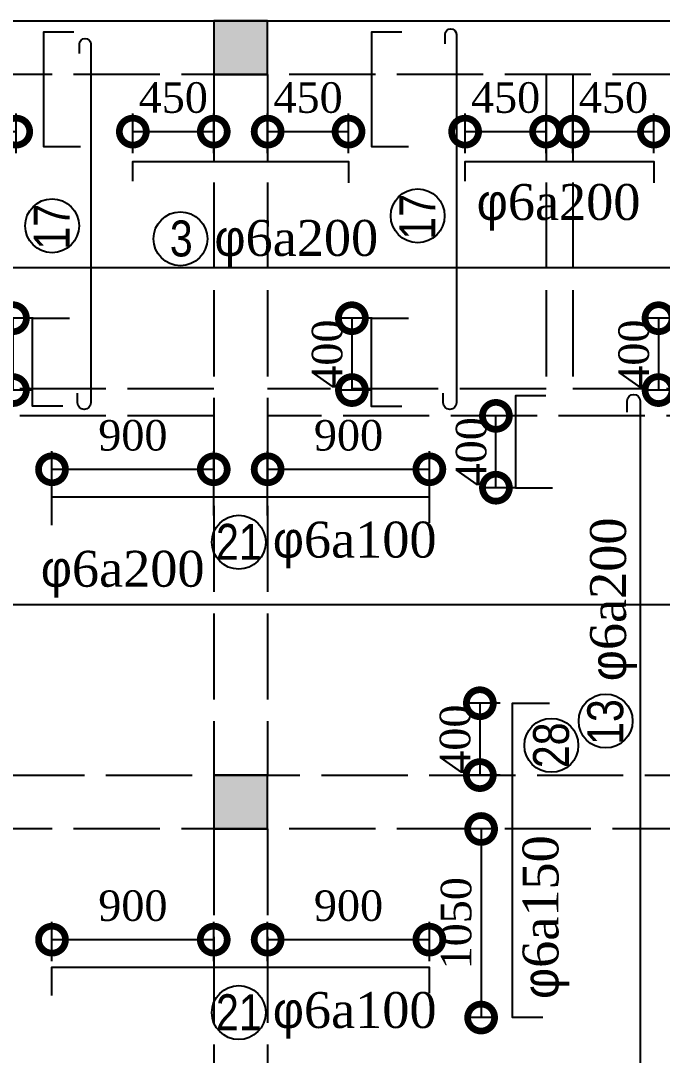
# Model space of a CAD drawing. Extents: x -105064 to -20964, y -943 to 58457.
# Drawn here: x -80171 to -76599, y 33772 to 39532 of the extents above; entities that cross this region are included whole.
import ezdxf

# ---------------------------------------------------------------- set-up
doc = ezdxf.new("R2010")
doc.units = 0
doc.header["$LTSCALE"] = 40
doc.linetypes.add('ACAD_ISO02W100', pattern=[15, 12, -3])
doc.layers.get('0').update_dxf_attribs({"linetype": 'CONTINUOUS'})
doc.layers.get('DEFPOINTS').update_dxf_attribs({"linetype": 'CONTINUOUS'})
for name, color, linetype in [('COT', 3, 'CONTINUOUS'), ('KTHUOT', 6, 'CONTINUOUS'), ('MANH', 2, 'CONTINUOUS'), ('TEXT', 7, 'CONTINUOUS'), ('THEP', 1, 'CONTINUOUS')]:
    doc.layers.add(name, color=color, linetype=linetype)
doc.styles.add('DIM-NEW', font='')
doc.styles.add('VNI-HELVE', font='')
doc.styles.add('VNI-TIMES', font='')
doc.styles.get('DIM-NEW').set_extended_font_data('VNI-Helve-Condense')
doc.styles.get('VNI-HELVE').set_extended_font_data('VNI-Helve')
doc.styles.get('VNI-TIMES').set_extended_font_data('VNI-Times')
doc.dimstyles.new('D1', dxfattribs={"dimscale": 0, "dimtxt": 300, "dimasz": 250, "dimexe": 250, "dimexo": 0, "dimgap": 160, "dimtad": 1, "dimdec": 0, "dimdsep": 46, "dimtxsty": 'VNI-HELVE', "dimblk1": 'ARCHTICK', "dimblk2": 'ARCHTICK', "dimsah": 1, "dimcen": 2.5, "dimclrd": 6, "dimclre": 6, "dimclrt": 6, "dimadec": 0, "dimazin": 0, "dimtfac": 1, "dimtdec": 0, "dimtmove": 0, "dimatfit": 3, "dimldrblk": 'ARCHTICK', "dimfxl": 1, "dimtolj": 1, "dimtzin": 0, "dimarcsym": 0})

# ---------------------------------------------------------------- blocks, each defined once
blk = doc.blocks.new('_DotSmall')
at = {"color": 0, "linetype": 'ByBlock', "const_width": 0.5}
blk.add_lwpolyline([(-0.0625, 0, 1), (0.0625, 0, 1)], format="xyb", close=True, dxfattribs=at)
blk = doc.blocks.new('*D189')
at = {"layer": 'DEFPOINTS', "color": 0, "linetype": 'Continuous', "transparency": 16777216}
for p in [(-79095.8, 34416.3), (-79996.3, 34226.7), (-79095.8, 34226.7)]:
    blk.add_point(p, dxfattribs=at)
at = {"layer": 'KTHUOT', "color": 9, "linetype": 'Continuous', "lineweight": -2, "transparency": 16777216}
for p, q in [((-79996.3, 34296.7), (-79996.3, 34516.3)), ((-79095.8, 34296.7), (-79095.8, 34516.3)), ((-79996.3, 34416.3), (-79095.8, 34416.3))]:
    blk.add_line(p, q, dxfattribs=at)
at = {"layer": 'KTHUOT', "color": 9, "linetype": 'Continuous', "lineweight": -2, "transparency": 16777216, "xscale": 300, "yscale": 300, "zscale": 300, "rotation": 180}
blk.add_blockref('_DotSmall', (-79996.3, 34416.3), dxfattribs=at)
at = {"layer": 'KTHUOT', "color": 9, "linetype": 'Continuous', "lineweight": -2, "transparency": 16777216, "xscale": 300, "yscale": 300, "zscale": 300}
blk.add_blockref('_DotSmall', (-79095.8, 34416.3), dxfattribs=at)
at = {"layer": 'KTHUOT', "color": 7, "linetype": 'Continuous', "transparency": 16777216, "insert": (-79546.1, 34604.4), "char_height": 170, "attachment_point": 5, "style": 'VNI-TIMES'}
blk.add_mtext('\\A1;900', dxfattribs=at)
blk = doc.blocks.new('_ARCHTICK')
at = {"color": 0, "linetype": 'ByBlock', "const_width": 0.15}
blk.add_lwpolyline([(-0.5, -0.5), (0.5, 0.5)], dxfattribs=at)
blk = doc.blocks.new('*D190')
at = {"layer": 'DEFPOINTS', "color": 0, "linetype": 'Continuous', "transparency": 16777216}
for p in [(-77895.4, 34416.3), (-78795.8, 34226.7), (-77895.4, 34226.7)]:
    blk.add_point(p, dxfattribs=at)
at = {"layer": 'KTHUOT', "color": 9, "linetype": 'Continuous', "lineweight": -2, "transparency": 16777216}
for p, q in [((-78795.8, 34296.7), (-78795.8, 34516.3)), ((-77895.4, 34296.7), (-77895.4, 34516.3)), ((-78795.8, 34416.3), (-77895.4, 34416.3))]:
    blk.add_line(p, q, dxfattribs=at)
at = {"layer": 'KTHUOT', "color": 9, "linetype": 'Continuous', "lineweight": -2, "transparency": 16777216, "xscale": 300, "yscale": 300, "zscale": 300, "rotation": 180}
blk.add_blockref('_DotSmall', (-78795.8, 34416.3), dxfattribs=at)
at = {"layer": 'KTHUOT', "color": 9, "linetype": 'Continuous', "lineweight": -2, "transparency": 16777216, "xscale": 300, "yscale": 300, "zscale": 300}
blk.add_blockref('_DotSmall', (-77895.4, 34416.3), dxfattribs=at)
at = {"layer": 'KTHUOT', "color": 7, "linetype": 'Continuous', "transparency": 16777216, "insert": (-78345.6, 34604.4), "char_height": 170, "attachment_point": 5, "style": 'VNI-TIMES'}
blk.add_mtext('\\A1;900', dxfattribs=at)
blk = doc.blocks.new('*D257')
at = {"layer": 'DEFPOINTS', "color": 0, "linetype": 'Continuous', "transparency": 16777216}
for p in [(-79095.8, 37035), (-79996.3, 36707.4), (-79095.8, 36707.4)]:
    blk.add_point(p, dxfattribs=at)
at = {"layer": 'KTHUOT', "color": 9, "linetype": 'Continuous', "lineweight": -2, "transparency": 16777216}
for p, q in [((-79996.3, 36777.4), (-79996.3, 37135)), ((-79095.8, 36777.4), (-79095.8, 37135)), ((-79996.3, 37035), (-79095.8, 37035))]:
    blk.add_line(p, q, dxfattribs=at)
at = {"layer": 'KTHUOT', "color": 9, "linetype": 'Continuous', "lineweight": -2, "transparency": 16777216, "xscale": 300, "yscale": 300, "zscale": 300, "rotation": 180}
blk.add_blockref('_DotSmall', (-79996.3, 37035), dxfattribs=at)
at = {"layer": 'KTHUOT', "color": 9, "linetype": 'Continuous', "lineweight": -2, "transparency": 16777216, "xscale": 300, "yscale": 300, "zscale": 300}
blk.add_blockref('_DotSmall', (-79095.8, 37035), dxfattribs=at)
at = {"layer": 'KTHUOT', "color": 7, "linetype": 'Continuous', "transparency": 16777216, "insert": (-79546.1, 37223), "char_height": 170, "attachment_point": 5, "style": 'VNI-TIMES'}
blk.add_mtext('\\A1;900', dxfattribs=at)
blk = doc.blocks.new('*D256')
at = {"layer": 'DEFPOINTS', "color": 0, "linetype": 'Continuous', "transparency": 16777216}
for p in [(-77895.4, 37035), (-78795.8, 36707.4), (-77895.4, 36707.4)]:
    blk.add_point(p, dxfattribs=at)
at = {"layer": 'KTHUOT', "color": 9, "linetype": 'Continuous', "lineweight": -2, "transparency": 16777216}
for p, q in [((-78795.8, 36777.4), (-78795.8, 37135)), ((-77895.4, 36777.4), (-77895.4, 37135)), ((-78795.8, 37035), (-77895.4, 37035))]:
    blk.add_line(p, q, dxfattribs=at)
at = {"layer": 'KTHUOT', "color": 9, "linetype": 'Continuous', "lineweight": -2, "transparency": 16777216, "xscale": 300, "yscale": 300, "zscale": 300, "rotation": 180}
blk.add_blockref('_DotSmall', (-78795.8, 37035), dxfattribs=at)
at = {"layer": 'KTHUOT', "color": 9, "linetype": 'Continuous', "lineweight": -2, "transparency": 16777216, "xscale": 300, "yscale": 300, "zscale": 300}
blk.add_blockref('_DotSmall', (-77895.4, 37035), dxfattribs=at)
at = {"layer": 'KTHUOT', "color": 7, "linetype": 'Continuous', "transparency": 16777216, "insert": (-78345.6, 37223), "char_height": 170, "attachment_point": 5, "style": 'VNI-TIMES'}
blk.add_mtext('\\A1;900', dxfattribs=at)
blk = doc.blocks.new('*D262')
at = {"layer": 'DEFPOINTS', "color": 0, "linetype": 'Continuous', "transparency": 16777216}
for p in [(-80195.4, 38914.9), (-80645.8, 38725.2), (-80195.4, 38725.2)]:
    blk.add_point(p, dxfattribs=at)
at = {"layer": 'KTHUOT', "color": 9, "linetype": 'Continuous', "lineweight": -2, "transparency": 16777216}
for p, q in [((-80645.8, 38795.2), (-80645.8, 39014.9)), ((-80195.4, 38795.2), (-80195.4, 39014.9)), ((-80645.8, 38914.9), (-80195.4, 38914.9))]:
    blk.add_line(p, q, dxfattribs=at)
at = {"layer": 'KTHUOT', "color": 9, "linetype": 'Continuous', "lineweight": -2, "transparency": 16777216, "xscale": 300, "yscale": 300, "zscale": 300, "rotation": 180}
blk.add_blockref('_DotSmall', (-80645.8, 38914.9), dxfattribs=at)
at = {"layer": 'KTHUOT', "color": 9, "linetype": 'Continuous', "lineweight": -2, "transparency": 16777216, "xscale": 300, "yscale": 300, "zscale": 300}
blk.add_blockref('_DotSmall', (-80195.4, 38914.9), dxfattribs=at)
at = {"layer": 'KTHUOT', "color": 7, "linetype": 'Continuous', "transparency": 16777216, "insert": (-80420.6, 39103.3), "char_height": 170, "attachment_point": 5, "style": 'VNI-TIMES'}
blk.add_mtext('\\A1;450', dxfattribs=at)
blk = doc.blocks.new('*D261')
at = {"layer": 'DEFPOINTS', "color": 0, "linetype": 'Continuous', "transparency": 16777216}
for p in [(-79095.8, 38914.9), (-79546.3, 38725.2), (-79095.8, 38725.2)]:
    blk.add_point(p, dxfattribs=at)
at = {"layer": 'KTHUOT', "color": 9, "linetype": 'Continuous', "lineweight": -2, "transparency": 16777216}
for p, q in [((-79546.3, 38795.2), (-79546.3, 39014.9)), ((-79095.8, 38795.2), (-79095.8, 39014.9)), ((-79546.3, 38914.9), (-79095.8, 38914.9))]:
    blk.add_line(p, q, dxfattribs=at)
at = {"layer": 'KTHUOT', "color": 9, "linetype": 'Continuous', "lineweight": -2, "transparency": 16777216, "xscale": 300, "yscale": 300, "zscale": 300, "rotation": 180}
blk.add_blockref('_DotSmall', (-79546.3, 38914.9), dxfattribs=at)
at = {"layer": 'KTHUOT', "color": 9, "linetype": 'Continuous', "lineweight": -2, "transparency": 16777216, "xscale": 300, "yscale": 300, "zscale": 300}
blk.add_blockref('_DotSmall', (-79095.8, 38914.9), dxfattribs=at)
at = {"layer": 'KTHUOT', "color": 7, "linetype": 'Continuous', "transparency": 16777216, "insert": (-79321.1, 39103.3), "char_height": 170, "attachment_point": 5, "style": 'VNI-TIMES'}
blk.add_mtext('\\A1;450', dxfattribs=at)
blk = doc.blocks.new('*D260')
at = {"layer": 'DEFPOINTS', "color": 0, "linetype": 'Continuous', "transparency": 16777216}
for p in [(-78345.4, 38914.9), (-78795.8, 38725.2), (-78345.4, 38725.2)]:
    blk.add_point(p, dxfattribs=at)
at = {"layer": 'KTHUOT', "color": 9, "linetype": 'Continuous', "lineweight": -2, "transparency": 16777216}
for p, q in [((-78795.8, 38795.2), (-78795.8, 39014.9)), ((-78345.4, 38795.2), (-78345.4, 39014.9)), ((-78795.8, 38914.9), (-78345.4, 38914.9))]:
    blk.add_line(p, q, dxfattribs=at)
at = {"layer": 'KTHUOT', "color": 9, "linetype": 'Continuous', "lineweight": -2, "transparency": 16777216, "xscale": 300, "yscale": 300, "zscale": 300, "rotation": 180}
blk.add_blockref('_DotSmall', (-78795.8, 38914.9), dxfattribs=at)
at = {"layer": 'KTHUOT', "color": 9, "linetype": 'Continuous', "lineweight": -2, "transparency": 16777216, "xscale": 300, "yscale": 300, "zscale": 300}
blk.add_blockref('_DotSmall', (-78345.4, 38914.9), dxfattribs=at)
at = {"layer": 'KTHUOT', "color": 7, "linetype": 'Continuous', "transparency": 16777216, "insert": (-78570.6, 39103.3), "char_height": 170, "attachment_point": 5, "style": 'VNI-TIMES'}
blk.add_mtext('\\A1;450', dxfattribs=at)
blk = doc.blocks.new('*D265')
at = {"layer": 'DEFPOINTS', "color": 0, "linetype": 'Continuous', "transparency": 16777216}
for p in [(-77245.8, 38914.9), (-77696.3, 38725.2), (-77245.8, 38725.2)]:
    blk.add_point(p, dxfattribs=at)
at = {"layer": 'KTHUOT', "color": 9, "linetype": 'Continuous', "lineweight": -2, "transparency": 16777216}
for p, q in [((-77696.3, 38795.2), (-77696.3, 39014.9)), ((-77245.8, 38795.2), (-77245.8, 39014.9)), ((-77696.3, 38914.9), (-77245.8, 38914.9))]:
    blk.add_line(p, q, dxfattribs=at)
at = {"layer": 'KTHUOT', "color": 9, "linetype": 'Continuous', "lineweight": -2, "transparency": 16777216, "xscale": 300, "yscale": 300, "zscale": 300, "rotation": 180}
blk.add_blockref('_DotSmall', (-77696.3, 38914.9), dxfattribs=at)
at = {"layer": 'KTHUOT', "color": 9, "linetype": 'Continuous', "lineweight": -2, "transparency": 16777216, "xscale": 300, "yscale": 300, "zscale": 300}
blk.add_blockref('_DotSmall', (-77245.8, 38914.9), dxfattribs=at)
at = {"layer": 'KTHUOT', "color": 7, "linetype": 'Continuous', "transparency": 16777216, "insert": (-77471.1, 39103.3), "char_height": 170, "attachment_point": 5, "style": 'VNI-TIMES'}
blk.add_mtext('\\A1;450', dxfattribs=at)
blk = doc.blocks.new('*D264')
at = {"layer": 'DEFPOINTS', "color": 0, "linetype": 'Continuous', "transparency": 16777216}
for p in [(-76645.4, 38914.9), (-77095.8, 38725.2), (-76645.4, 38725.2)]:
    blk.add_point(p, dxfattribs=at)
at = {"layer": 'KTHUOT', "color": 9, "linetype": 'Continuous', "lineweight": -2, "transparency": 16777216}
for p, q in [((-77095.8, 38795.2), (-77095.8, 39014.9)), ((-76645.4, 38795.2), (-76645.4, 39014.9)), ((-77095.8, 38914.9), (-76645.4, 38914.9))]:
    blk.add_line(p, q, dxfattribs=at)
at = {"layer": 'KTHUOT', "color": 9, "linetype": 'Continuous', "lineweight": -2, "transparency": 16777216, "xscale": 300, "yscale": 300, "zscale": 300, "rotation": 180}
blk.add_blockref('_DotSmall', (-77095.8, 38914.9), dxfattribs=at)
at = {"layer": 'KTHUOT', "color": 9, "linetype": 'Continuous', "lineweight": -2, "transparency": 16777216, "xscale": 300, "yscale": 300, "zscale": 300}
blk.add_blockref('_DotSmall', (-76645.4, 38914.9), dxfattribs=at)
at = {"layer": 'KTHUOT', "color": 7, "linetype": 'Continuous', "transparency": 16777216, "insert": (-76870.6, 39103.3), "char_height": 170, "attachment_point": 5, "style": 'VNI-TIMES'}
blk.add_mtext('\\A1;450', dxfattribs=at)
blk = doc.blocks.new('*D448')
at = {"layer": 'DEFPOINTS', "color": 0, "linetype": 'Continuous', "transparency": 16777216}
for p in [(-80031.4, 37876.1), (-80213.8, 37476), (-80031.4, 37476)]:
    blk.add_point(p, dxfattribs=at)
at = {"layer": 'KTHUOT', "color": 9, "linetype": 'Continuous', "lineweight": -2, "transparency": 16777216}
for p, q in [((-80101.4, 37876.1), (-80283.8, 37876.1)), ((-80213.8, 37876.1), (-80213.8, 37476)), ((-80101.4, 37476), (-80283.8, 37476))]:
    blk.add_line(p, q, dxfattribs=at)
at = {"layer": 'KTHUOT', "color": 9, "linetype": 'Continuous', "lineweight": -2, "transparency": 16777216, "xscale": 300, "yscale": 300, "zscale": 300}
for p, rotation in [((-80213.8, 37876.1), 90), ((-80213.8, 37476), 270)]:
    blk.add_blockref('_DotSmall', p, dxfattribs=dict(at, rotation=rotation))
at = {"layer": 'KTHUOT', "color": 7, "linetype": 'Continuous', "transparency": 16777216, "insert": (-80350.8, 37676.1), "char_height": 170, "attachment_point": 5, "rotation": 90, "style": 'VNI-TIMES'}
blk.add_mtext('\\A1;400', dxfattribs=at)
blk = doc.blocks.new('*D449')
at = {"layer": 'DEFPOINTS', "color": 0, "linetype": 'Continuous', "transparency": 16777216}
for p in [(-78144.2, 37876.1), (-78326.6, 37476), (-78144.2, 37476)]:
    blk.add_point(p, dxfattribs=at)
at = {"layer": 'KTHUOT', "color": 9, "linetype": 'Continuous', "lineweight": -2, "transparency": 16777216}
for p, q in [((-78214.2, 37876.1), (-78396.6, 37876.1)), ((-78326.6, 37876.1), (-78326.6, 37476)), ((-78214.2, 37476), (-78396.6, 37476))]:
    blk.add_line(p, q, dxfattribs=at)
at = {"layer": 'KTHUOT', "color": 9, "linetype": 'Continuous', "lineweight": -2, "transparency": 16777216, "xscale": 300, "yscale": 300, "zscale": 300}
for p, rotation in [((-78326.6, 37876.1), 90), ((-78326.6, 37476), 270)]:
    blk.add_blockref('_DotSmall', p, dxfattribs=dict(at, rotation=rotation))
at = {"layer": 'KTHUOT', "color": 7, "linetype": 'Continuous', "transparency": 16777216, "insert": (-78463.6, 37676.1), "char_height": 170, "attachment_point": 5, "rotation": 90, "style": 'VNI-TIMES'}
blk.add_mtext('\\A1;400', dxfattribs=at)
blk = doc.blocks.new('*D450')
at = {"layer": 'DEFPOINTS', "color": 0, "linetype": 'Continuous', "transparency": 16777216}
for p in [(-76437.1, 37876.1), (-76619.6, 37476), (-76437.1, 37476)]:
    blk.add_point(p, dxfattribs=at)
at = {"layer": 'KTHUOT', "color": 9, "linetype": 'Continuous', "lineweight": -2, "transparency": 16777216}
for p, q in [((-76507.1, 37876.1), (-76689.6, 37876.1)), ((-76619.6, 37876.1), (-76619.6, 37476)), ((-76507.1, 37476), (-76689.6, 37476))]:
    blk.add_line(p, q, dxfattribs=at)
at = {"layer": 'KTHUOT', "color": 9, "linetype": 'Continuous', "lineweight": -2, "transparency": 16777216, "xscale": 300, "yscale": 300, "zscale": 300}
for p, rotation in [((-76619.6, 37876.1), 90), ((-76619.6, 37476), 270)]:
    blk.add_blockref('_DotSmall', p, dxfattribs=dict(at, rotation=rotation))
at = {"layer": 'KTHUOT', "color": 7, "linetype": 'Continuous', "transparency": 16777216, "insert": (-76756.6, 37676.1), "char_height": 170, "attachment_point": 5, "rotation": 90, "style": 'VNI-TIMES'}
blk.add_mtext('\\A1;400', dxfattribs=at)
blk = doc.blocks.new('*D452')
at = {"layer": 'DEFPOINTS', "color": 0, "linetype": 'Continuous', "transparency": 16777216}
for p in [(-77524.9, 37332.4), (-77342.5, 37332.4), (-77342.5, 36932.4)]:
    blk.add_point(p, dxfattribs=at)
at = {"layer": 'KTHUOT', "color": 9, "linetype": 'Continuous', "lineweight": -2, "transparency": 16777216}
for p, q in [((-77412.5, 37332.4), (-77594.9, 37332.4)), ((-77524.9, 36932.4), (-77524.9, 37332.4)), ((-77412.5, 36932.4), (-77594.9, 36932.4))]:
    blk.add_line(p, q, dxfattribs=at)
at = {"layer": 'KTHUOT', "color": 9, "linetype": 'Continuous', "lineweight": -2, "transparency": 16777216, "xscale": 300, "yscale": 300, "zscale": 300}
for p, rotation in [((-77524.9, 37332.4), 90), ((-77524.9, 36932.4), 270)]:
    blk.add_blockref('_DotSmall', p, dxfattribs=dict(at, rotation=rotation))
at = {"layer": 'KTHUOT', "color": 7, "linetype": 'Continuous', "transparency": 16777216, "insert": (-77661.9, 37132.4), "char_height": 170, "attachment_point": 5, "rotation": 90, "style": 'VNI-TIMES'}
blk.add_mtext('\\A1;400', dxfattribs=at)
blk = doc.blocks.new('*D456')
at = {"layer": 'DEFPOINTS', "color": 0, "linetype": 'Continuous', "transparency": 16777216}
for p in [(-77474.4, 35032.4), (-77607.3, 33982.5), (-77474.4, 33982.5)]:
    blk.add_point(p, dxfattribs=at)
at = {"layer": 'KTHUOT', "color": 9, "linetype": 'Continuous', "lineweight": -2, "transparency": 16777216}
for p, q in [((-77544.4, 35032.4), (-77677.3, 35032.4)), ((-77607.3, 35032.4), (-77607.3, 33982.5)), ((-77544.4, 33982.5), (-77677.3, 33982.5))]:
    blk.add_line(p, q, dxfattribs=at)
at = {"layer": 'KTHUOT', "color": 9, "linetype": 'Continuous', "lineweight": -2, "transparency": 16777216, "xscale": 300, "yscale": 300, "zscale": 300}
for p, rotation in [((-77607.3, 35032.4), 90), ((-77607.3, 33982.5), 270)]:
    blk.add_blockref('_DotSmall', p, dxfattribs=dict(at, rotation=rotation))
at = {"layer": 'KTHUOT', "color": 7, "linetype": 'Continuous', "transparency": 16777216, "insert": (-77745.7, 34507.5), "char_height": 170, "attachment_point": 5, "rotation": 90, "style": 'VNI-TIMES'}
blk.add_mtext('\\A1;1050', dxfattribs=at)
blk = doc.blocks.new('*D455')
at = {"layer": 'DEFPOINTS', "color": 0, "linetype": 'Continuous', "transparency": 16777216}
for p in [(-77432, 35732.5), (-77614.4, 35332.4), (-77432, 35332.4)]:
    blk.add_point(p, dxfattribs=at)
at = {"layer": 'KTHUOT', "color": 9, "linetype": 'Continuous', "lineweight": -2, "transparency": 16777216}
for p, q in [((-77502, 35732.5), (-77684.4, 35732.5)), ((-77614.4, 35732.5), (-77614.4, 35332.4)), ((-77502, 35332.4), (-77684.4, 35332.4))]:
    blk.add_line(p, q, dxfattribs=at)
at = {"layer": 'KTHUOT', "color": 9, "linetype": 'Continuous', "lineweight": -2, "transparency": 16777216, "xscale": 300, "yscale": 300, "zscale": 300}
for p, rotation in [((-77614.4, 35732.5), 90), ((-77614.4, 35332.4), 270)]:
    blk.add_blockref('_DotSmall', p, dxfattribs=dict(at, rotation=rotation))
at = {"layer": 'KTHUOT', "color": 7, "linetype": 'Continuous', "transparency": 16777216, "insert": (-77751.4, 35532.5), "char_height": 170, "attachment_point": 5, "rotation": 90, "style": 'VNI-TIMES'}
blk.add_mtext('\\A1;400', dxfattribs=at)

msp = doc.modelspace()

# ---------------------------------------------------------------- linework, layer by layer
at = {"layer": 'COT'}
for points in [[(-79095.8, 39232.4), (-78795.8, 39232.4), (-78795.8, 39532.4), (-79095.8, 39532.4)], [(-79095.8, 35032.4), (-78795.8, 35032.4), (-78795.8, 35332.4), (-79095.8, 35332.4)]]:
    msp.add_lwpolyline(points, close=True, dxfattribs=at)
for points in [[(-79095.8, 39232.4), (-78795.8, 39232.4), (-79095.8, 39532.4), (-78795.8, 39532.4)], [(-79095.8, 35032.4), (-78795.8, 35032.4), (-79095.8, 35332.4), (-78795.8, 35332.4)]]:
    msp.add_solid(points, dxfattribs=at)
at = {"layer": 'KTHUOT', "color": 6, "linetype": 'Continuous'}
for centre in [(-77960.3, 38446), (-79995.8, 38390.7), (-79281.3, 38318.2), (-78956.3, 36629), (-76914.2, 35633.4), (-77216.3, 35498.1), (-78956.3, 34010.1)]:
    msp.add_circle(centre, 150, dxfattribs=at)
at = {"layer": 'MANH', "linetype": 'Continuous'}
for p, q in [((-82695.8, 39532.4), (-79095.8, 39532.4)), ((-79095.8, 39532.4), (-75495.8, 39532.4))]:
    msp.add_line(p, q, dxfattribs=at)
at = {"layer": 'MANH', "linetype": 'ACAD_ISO02W100'}
for p, q in [((-78795.8, 39232.4), (-82395.8, 39232.4)), ((-79095.8, 39232.4), (-79095.8, 35332.4)), ((-75195.8, 39232.4), (-78795.8, 39232.4)), ((-78795.8, 39232.4), (-78795.8, 35332.4)), ((-77245.8, 39232.4), (-77245.8, 37482.4)), ((-77095.8, 39232.4), (-77095.8, 37482.4)), ((-79095.8, 37482.4), (-80645.8, 37482.4)), ((-77245.8, 37482.4), (-78795.8, 37482.4)), ((-75495.8, 37482.4), (-77095.8, 37482.4)), ((-79095.8, 37332.4), (-82395.8, 37332.4)), ((-75495.8, 37332.4), (-78795.8, 37332.4)), ((-82695.8, 35332.4), (-79095.8, 35332.4)), ((-79095.8, 35332.4), (-75495.8, 35332.4)), ((-78795.8, 35032.4), (-82395.8, 35032.4)), ((-79095.8, 35032.4), (-79095.8, 31132.4)), ((-78795.8, 35032.4), (-78795.8, 31132.4)), ((-75195.8, 35032.4), (-78795.8, 35032.4))]:
    msp.add_line(p, q, dxfattribs=at)
at = {"layer": 'THEP'}
for points in [[(-79875.6, 39468), (-80043.4, 39468), (-80043.4, 38832.4), (-79838.5, 38832.4)], [(-78049.1, 39468), (-78216.9, 39468), (-78216.9, 38832.4), (-78012, 38832.4)], [(-79546.7, 38638.8), (-79546.7, 38747.6), (-78345.4, 38747.6), (-78345.4, 38629.1)], [(-77696.7, 38638.8), (-77696.7, 38747.6), (-76645.4, 38747.6), (-76645.4, 38629.1)], [(-79936.3, 37387.2), (-80104.1, 37387.2), (-80104.1, 37876.1), (-79899.2, 37876.1)], [(-78049.1, 37385.2), (-78216.9, 37385.2), (-78216.9, 37876.1), (-78012, 37876.1)], [(-77247.3, 37443.5), (-77415.2, 37443.5), (-77415.2, 36932.4), (-77210.3, 36932.4)], [(-79996.5, 36724.7), (-79996.5, 36881.6), (-77896.1, 36881.6), (-77896.1, 36736.8)], [(-77264.1, 33982.5), (-77432, 33982.5), (-77432, 35732.5), (-77227.1, 35732.5)], [(-79996.5, 34105.8), (-79996.5, 34262.7), (-77896.1, 34262.7), (-77896.1, 34117.9)]]:
    msp.add_lwpolyline(points, dxfattribs=at)
for points in [[(-77808, 39403.1), (-77808, 39455.7, -1), (-77744.8, 39455.7), (-77744.8, 37405.3, -1), (-77818.6, 37405.3), (-77818.6, 37457.9)], [(-79843.5, 39349.7), (-79843.5, 39402.3, -1), (-79780.3, 39402.3), (-79780.3, 37405.3, -1), (-79854.1, 37405.3), (-79854.1, 37457.9)], [(-82526.7, 38227), (-82609.5, 38227, 1), (-82609.5, 38158), (-75264.2, 38158, 1), (-75264.2, 38213.2), (-75319.4, 38213.2)], [(-76793.6, 37353), (-76793.6, 37416.2, -1), (-76722.6, 37416.2), (-76722.6, 30911), (-76722.6, 30911, -1), (-76803.9, 30911), (-76803.9, 30954.1)], [(-71788.2, 36370.7), (-71703, 36370.7, -1), (-71703, 36280.4), (-71703, 36280.4), (-99390.5, 36280.4, -1), (-99390.5, 36365.2), (-99326.4, 36365.2)]]:
    msp.add_lwpolyline(points, format="xyb", dxfattribs=at)

# ---------------------------------------------------------------- texts
at = {"layer": 'TEXT', "style": 'DIM-NEW'}
for s, p in [('17', (-77862.2, 38313)), ('17', (-79897.7, 38257.7)), ('13', (-76816.1, 35500.4)), ('28', (-77118.2, 35370.8))]:
    msp.add_text(s, height=200, rotation=90, dxfattribs=at).set_placement(p)
for s, p in [('3', (-79340.3, 38220.1)), ('21', (-79083.5, 36530.9)), ('21', (-79083.5, 33912.1))]:
    msp.add_text(s, height=200, dxfattribs=at).set_placement(p)
at = {"layer": 'TEXT', "char_height": 200, "width": 982.857, "attachment_point": 1, "style": 'VNI-TIMES'}
for s, insert in [('{\\fSymbol|b0|i0|c2|p16;f}6a200', (-77631.9, 38623)), ('{\\fSymbol|b0|i0|c2|p16;f}6a200', (-79092, 38422.9)), ('{\\fSymbol|b0|i0|c2|p16;f}6a100', (-78767, 36743.4)), ('{\\fSymbol|b0|i0|c2|p16;f}6a200', (-80058.6, 36581.1)), ('{\\fSymbol|b0|i0|c2|p16;f}6a100', (-78767, 34124.5))]:
    msp.add_mtext(s, dxfattribs=dict(at, insert=insert))
at = {"layer": 'TEXT', "char_height": 200, "width": 982.857, "attachment_point": 1, "rotation": 90, "style": 'VNI-TIMES'}
for s, insert in [('{\\fSymbol|b0|i0|c2|p16;f}6a200', (-77000.6, 35854.9)), ('{\\fSymbol|b0|i0|c2|p16;f}6a150', (-77376.7, 34085.8))]:
    msp.add_mtext(s, dxfattribs=dict(at, insert=insert))

# ---------------------------------------------------------------- dimensions: what is measured, and where the dimension line sits
at = {"layer": 'KTHUOT', "color": 6, "linetype": 'Continuous'}
for base, p1, p2, picture, middle in [((-80195.4, 38914.9), (-80645.8, 38725.2), (-80195.4, 38725.2), '*D262', (-80420.6, 38914.9)), ((-79095.8347, 38914.8823), (-79546.2719, 38725.2416), (-79095.8347, 38725.2416), '*D261', (-79321.0533, 38914.8823)), ((-78345.4, 38914.9), (-78795.8, 38725.2), (-78345.4, 38725.2), '*D260', (-78570.6, 38914.9)), ((-77245.8347, 38914.8823), (-77696.2719, 38725.2416), (-77245.8347, 38725.2416), '*D265', (-77471.0533, 38914.8823)), ((-76645.4, 38914.9), (-77095.8, 38725.2), (-76645.4, 38725.2), '*D264', (-76870.6, 38914.9)), ((-79095.8347, 37035.0187), (-79996.2719, 36707.3513), (-79095.8347, 36707.3513), '*D257', (-79546.0533, 37035.0187)), ((-77895.4, 37035), (-78795.8, 36707.4), (-77895.4, 36707.4), '*D256', (-78345.6, 37035))]:
    dim = msp.add_linear_dim(base=base, p1=p1, p2=p2, dimstyle='D1', override={"dimscale": 1, "dimtxt": 170, "dimasz": 300, "dimexe": 100, "dimexo": 70, "dimgap": 100, "dimtxsty": 'VNI-TIMES', "dimblk1": 'DotSmall', "dimblk2": 'DotSmall', "dimclrd": 9, "dimclre": 9, "dimclrt": 7}, dxfattribs=at)
    dim.commit()
    dim.dimension.update_dxf_attribs({"geometry": picture, "text_midpoint": middle, "dimtype": 160})
for base, p1, p2, angle, picture, middle in [((-80213.8, 37476), (-80031.4, 37876.1), (-80031.4, 37476), 90, '*D448', (-80213.8, 37676.1)), ((-78326.6, 37476), (-78144.2, 37876.1), (-78144.2, 37476), 90, '*D449', (-78326.6, 37676.1)), ((-76619.6, 37476), (-76437.1, 37876.1), (-76437.1, 37476), 90, '*D450', (-76619.6, 37676.1)), ((-77524.9, 37332.4), (-77342.5, 36932.4), (-77342.5, 37332.4), 270, '*D452', (-77524.9, 37132.4)), ((-77614.4, 35332.4), (-77432, 35732.5), (-77432, 35332.4), 90, '*D455', (-77614.4, 35532.5))]:
    dim = msp.add_linear_dim(base=base, p1=p1, p2=p2, angle=angle, dimstyle='D1', override={"dimscale": 1, "dimtxt": 170, "dimasz": 300, "dimexe": 70, "dimexo": 70, "dimgap": 50, "dimtxsty": 'VNI-TIMES', "dimblk1": 'DotSmall', "dimblk2": 'DotSmall', "dimclrd": 9, "dimclre": 9, "dimclrt": 7}, dxfattribs=at)
    dim.commit()
    dim.dimension.update_dxf_attribs({"geometry": picture, "text_midpoint": middle, "dimtype": 160})
dim = msp.add_linear_dim(base=(-77607.3, 33982.5), p1=(-77474.4, 35032.4), p2=(-77474.4, 33982.5), angle=90, dimstyle='D1', override={"dimscale": 1, "dimtxt": 170, "dimasz": 300, "dimexe": 70, "dimexo": 70, "dimgap": 50, "dimtxsty": 'VNI-TIMES', "dimblk1": 'DotSmall', "dimblk2": 'DotSmall', "dimclrd": 9, "dimclre": 9, "dimclrt": 7}, dxfattribs=at)
dim.commit()
dim.dimension.update_dxf_attribs({"geometry": '*D456', "text_midpoint": (-77745.7, 34507.5)})
for base, p1, p2, picture, middle in [((-79095.8347, 34416.3477), (-79996.2719, 34226.7071), (-79095.8347, 34226.7071), '*D189', (-79546.0533, 34604.3744)), ((-77895.4, 34416.3), (-78795.8, 34226.7), (-77895.4, 34226.7), '*D190', (-78345.6, 34604.4))]:
    dim = msp.add_linear_dim(base=base, p1=p1, p2=p2, dimstyle='D1', override={"dimscale": 1, "dimtxt": 170, "dimasz": 300, "dimexe": 100, "dimexo": 70, "dimgap": 100, "dimtxsty": 'VNI-TIMES', "dimblk1": 'DotSmall', "dimblk2": 'DotSmall', "dimclrd": 9, "dimclre": 9, "dimclrt": 7}, dxfattribs=at)
    dim.commit()
    dim.dimension.update_dxf_attribs({"geometry": picture, "text_midpoint": middle})

doc.saveas('drawing.dxf')
